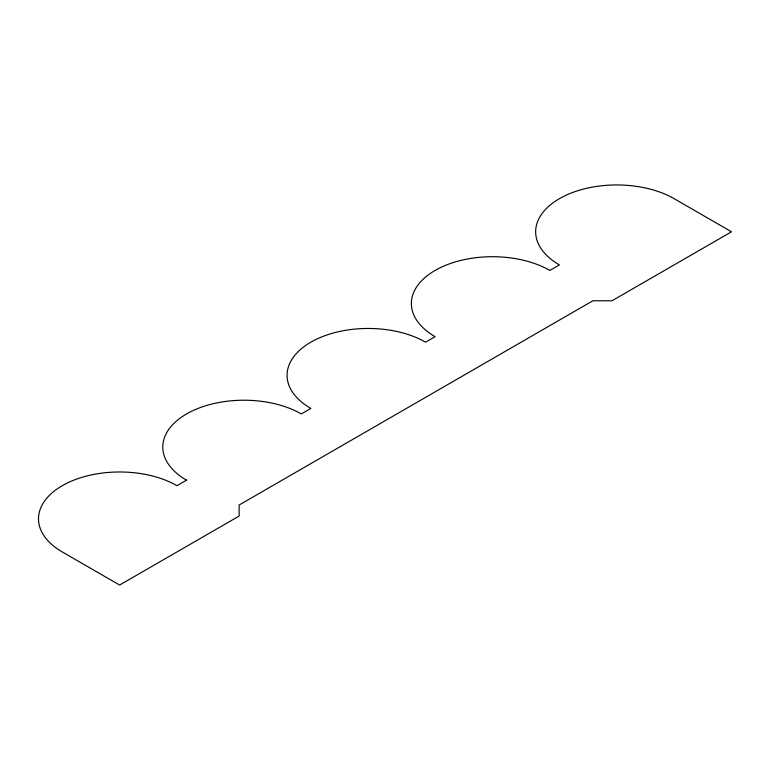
<?xml version="1.0" encoding="UTF-8"?>
<svg xmlns="http://www.w3.org/2000/svg" width="770" height="770" viewBox="0 0 770 770"><rect width="100%" height="100%" fill="white"/><g stroke="black" fill="none" stroke-linecap="round" stroke-linejoin="round"><path stroke-width="1.16" d="M186.552 480.172L176.984 485.697A81.12 46.835 0 0 0 62.264 485.697A81.12 46.835 0 0 0 62.264 551.936L119.62 585.046L239.133 516.054L239.133 505.014L592.871 300.781L611.996 300.781L731.5 231.789L674.135 198.67A81.12 46.835 0 0 0 559.415 198.67A81.12 46.835 0 0 0 559.415 264.909L549.847 270.424A81.12 46.835 0 0 0 435.127 270.424A81.12 46.835 0 0 0 435.127 336.663L425.56 342.178A81.12 46.835 0 0 0 310.839 342.178A81.12 46.835 0 0 0 310.839 408.418L301.272 413.942A81.12 46.835 0 0 0 186.552 413.942A81.12 46.835 0 0 0 186.552 480.172"/></g></svg>
